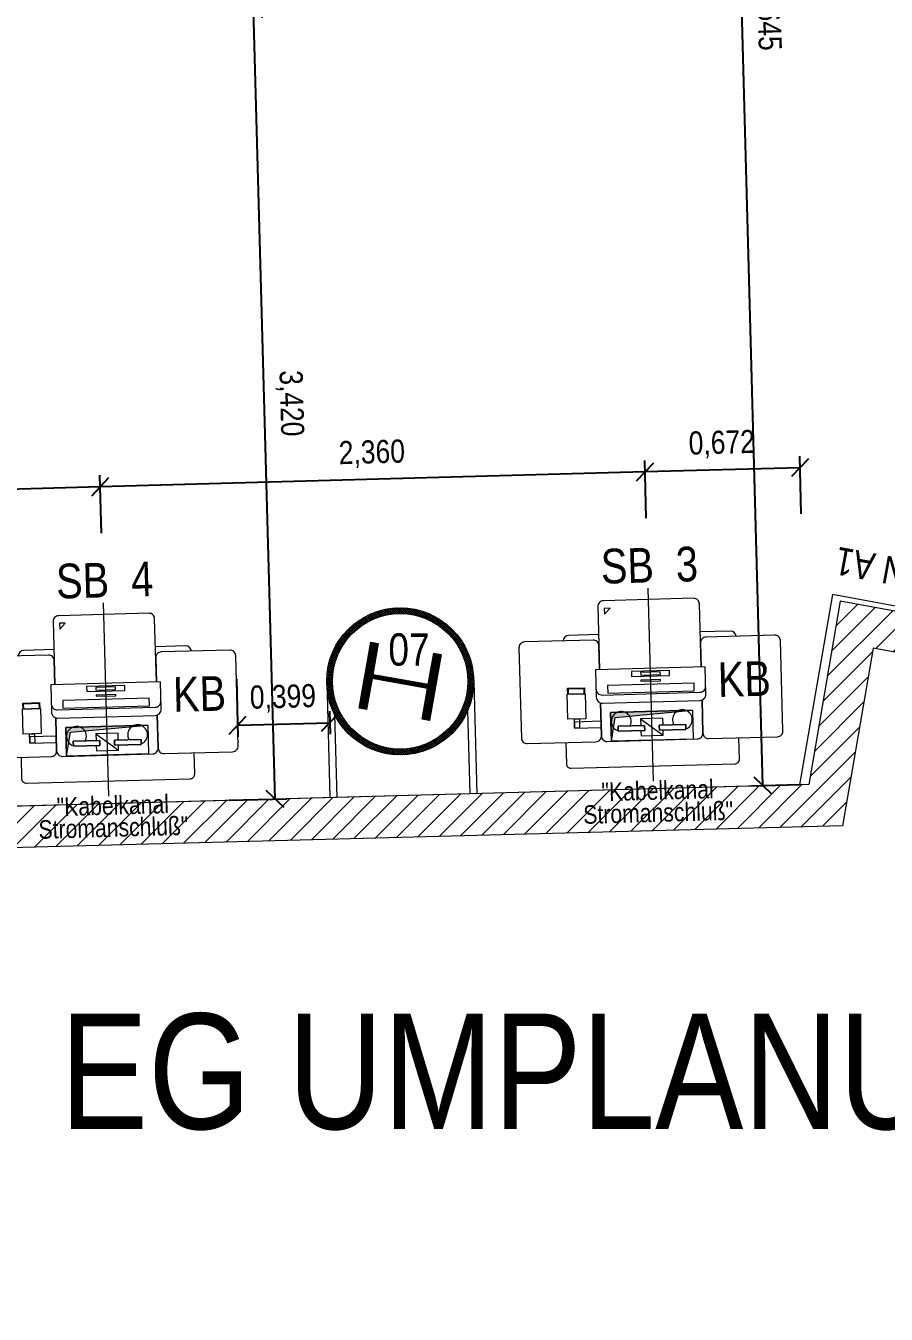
# Model space of a CAD drawing. Header units: millimetres. Extents: x 2027740 to 2136289, y -1533552 to -1491502.
# Drawn here: x 2097247 to 2100974, y -1513049 to -1507472 of the extents above; entities that cross this region are included whole.
import ezdxf
from ezdxf.enums import TextEntityAlignment as Align

# ---------------------------------------------------------------- set-up
doc = ezdxf.new("R2010")
doc.units = ezdxf.units.MM
doc.header["$MEASUREMENT"] = 0
doc.linetypes.add('AUSGEZOGEN', pattern=[0])
doc.linetypes.add('DGN Style 4', pattern=[5874.535883, 2935.433295, -1467.716648, 3.669292, -1467.716648])
for name, color, linetype, lineweight in [('01_Grundriss', 7, 'Continuous', 0), ('10_Einrichtung', 7, 'Continuous', 0), ('10_Einrichtung (Construction)', 7, 'Continuous', 0), ('11_Schraffur', 9, 'Continuous', 0), ('12_Deko', 7, 'Continuous', 0), ('12_Deko (Construction)', 7, 'Continuous', 0), ('13_Ladenbau', 94, 'Continuous', 0), ('99_Zeichenkopf', 7, 'Continuous', 0)]:
    doc.layers.add(name, color=color, linetype=linetype, lineweight=lineweight)
doc.layers.add('15_Flächen', color=6, linetype='Continuous', lineweight=0, plot=False)
doc.styles.add('Rossmann', font='ARIALN.TTF', dxfattribs={"height": 100})
doc.styles.add('Style-Arial Narrow', font='ARIALN.TTF')
doc.dimstyles.new('Rossmann', dxfattribs={"dimtxt": 100, "dimasz": 75, "dimexe": 50, "dimexo": 0.0625, "dimgap": 50, "dimtad": 1, "dimdec": 3, "dimlfac": 0.001, "dimzin": 3, "dimtxsty": 'Rossmann', "dimcen": 0, "dimadec": 3, "dimazin": 0, "dimtfac": 1, "dimtdec": 0, "dimtofl": 0, "dimtmove": 0, "dimatfit": 1, "dimfxl": 200, "dimfxlon": 1, "dimfrac": 2, "dimtolj": 1, "dimtzin": 3, "dimarcsym": 0})

# ---------------------------------------------------------------- blocks, each defined once
blk = doc.blocks.new('Klapprahmen A1')
at = {"layer": '12_Deko', "linetype": 'Continuous', "lineweight": 0}
h = blk.add_hatch(dxfattribs=at)
h.set_pattern_fill('HATCH', color=82, style=0, pattern_type=2)
h.set_pattern_definition([(45, (-71.429, 145.018), (-7.07107, 7.07107), [])])
h.paths.add_polyline_path([(-331.7, 145), (318.3, 145), (318.3, 95), (-331.7, 95)])
at = {"layer": '12_Deko', "color": 82, "linetype": 'Continuous', "lineweight": 13, "flags": 128}
blk.add_lwpolyline([(-331.7, 145), (318.3, 145), (318.3, 95), (-331.7, 95)], close=True, dxfattribs=at)
at = {"layer": '12_Deko (Construction)', "color": 82, "linetype": 'Continuous', "lineweight": 0, "style": 'Style-Arial Narrow'}
blk.add_text('KLAPPRAHMEN A1', height=120, dxfattribs=at).set_placement((-593, 35), align=Align.TOP_LEFT)
blk = doc.blocks.new('KRA1')
at = {"layer": '12_Deko', "color": 82, "linetype": 'Continuous', "lineweight": 13}
blk.add_blockref('Klapprahmen A1', (6.7, -145), dxfattribs=at)
blk = doc.blocks.new('_Oblique')
at = {"color": 0, "linetype": 'ByBlock', "lineweight": -2}
blk.add_line((0.5, 0.5), (-0.5, -0.5), dxfattribs=at)
blk = doc.blocks.new('*D871')
at = {"layer": '10_Einrichtung', "color": 0, "linetype": 'ByBlock', "lineweight": -2, "transparency": 16777216}
for p, q in [((2098159.2, -1510299.5), (2098166, -1510549.4)), ((2098562.2, -1510438.6), (2098564.9, -1510538.5))]:
    blk.add_line(p, q, dxfattribs=at)
at = {"layer": '10_Einrichtung', "color": 1, "lineweight": -2, "transparency": 16777216}
blk.add_line((2098164.7, -1510499.4), (2098563.5, -1510488.5), dxfattribs=at)
at = {"layer": 'Defpoints', "color": 0, "lineweight": 0, "transparency": 16777216}
for p in [(2098156.4, -1510198.1), (2098562.1, -1510438.5), (2098563.5, -1510488.5)]:
    blk.add_point(p, dxfattribs=at)
at = {"layer": '10_Einrichtung', "color": 1, "lineweight": -2, "transparency": 16777216, "xscale": 75, "yscale": 75, "zscale": 75}
for p, rotation in [((2098164.7, -1510499.4), 181.5693704292641), ((2098563.5, -1510488.5), 1.569370429264116)]:
    blk.add_blockref('_Oblique', p, dxfattribs=dict(at, rotation=rotation))
at = {"layer": '10_Einrichtung', "color": 0, "lineweight": 0, "transparency": 16777216, "insert": (2098361.1, -1510383.9), "char_height": 100, "attachment_point": 5, "rotation": 1.5694, "style": 'Style-Arial Narrow'}
blk.add_mtext('\\A1;0,399', dxfattribs=at)
blk = doc.blocks.new('SB Kasse 2023_2')
at = {"layer": '10_Einrichtung', "color": 1}
blk.add_line((237.6, 57.5), (-237.6, 57.5), dxfattribs=at)
at = {"layer": '10_Einrichtung', "color": 1, "flags": 128}
for points in [[(220, 57.5), (220, 330.3, 0.414214), (195.5, 354.8), (-195.5, 354.8, 0.414214), (-220, 330.3), (-220, 57.5)], [(-220, 57.5), (-220, 161.5, 0.414214), (-244.5, 186), (-542, 186, 0.414214), (-566.5, 161.5), (-566.5, -229.5, 0.414214), (-542, -254), (-244.5, -254, 0.414214), (-220, -229.5), (-220, -86.3)], [(-220, 209), (-350.5, 209, 0.396382), (-375, 186)], [(375, 186, 0.396382), (350.5, 209), (220, 209)], [(220, -86.3), (220, -229.5, 0.414214), (244.5, -254), (542, -254, 0.414214), (566.5, -229.5), (566.5, 161.5, 0.414214), (542, 186), (244.5, 186, 0.414214), (220, 161.5), (220, 57.5)], [(-237.6, -26.1, 0.414214), (-211.1, -52.6), (211.1, -52.6, 0.414214), (237.6, -26.1)], [(-220, -86.3), (-220, -229.5, 0.414214), (-195.5, -254), (195.5, -254, 0.414214), (220, -229.5), (220, -86.3)], [(-375, -254), (-375, -346, 0.414214), (-355, -366), (355, -366, 0.414214), (375, -346), (375, -254)]]:
    blk.add_lwpolyline(points, format="xyb", dxfattribs=at)
blk.add_lwpolyline([(237.6, -61.4), (237.6, 57.5), (-237.6, 57.5), (-237.6, -61.4, 0.414214), (-211.1, -87.8), (211.1, -87.8, 0.414214)], format="xyb", close=True, dxfattribs=at)
for points in [[(-82.5, 23.9), (82.5, 23.9), (82.5, 45.4), (-82.5, 45.4)], [(-42.5, 28.9), (42.5, 28.9), (42.5, 40.4), (-42.5, 40.4)], [(-42.5, 2.2), (42.5, 2.2), (42.5, 7.4), (-42.5, 7.4)], [(-285, -153.1), (-363.5, -153.1), (-363.5, -45), (-285, -45)], [(-288, -45), (-360.5, -45.2), (-360.5, -19), (-288, -18.8)], [(-291, -44.9), (-357.5, -45.1), (-357.5, -22), (-291, -21.8)], [(-187.5, -45.5), (187.5, -45.5), (187.5, -12), (-187.5, -12)], [(-335, -193), (-335, -153.1), (-313.5, -153.1), (-313.5, -193)], [(-220, -166.2), (-335, -166.2), (-335, -193), (-220, -193)], [(-31.9, -211.5), (-146.9, -211.5), (-146.9, -190), (-31.9, -190)], [(-31.9, -190), (-146.9, -190), (-146.9, -211.5), (-31.9, -211.5)], [(31.9, -211.5), (146.9, -211.5), (146.9, -190), (31.9, -190)], [(31.9, -190), (146.9, -190), (146.9, -211.5), (31.9, -211.5)]]:
    blk.add_lwpolyline(points, close=True, dxfattribs=at)
for points in [[(48, -190), (48, -159.9), (-48, -159.9), (-48, -190)], [(-48, -211.5), (-48, -233.9), (48, -233.9), (48, -211.5)]]:
    blk.add_lwpolyline(points, dxfattribs=at)
at = {"layer": '10_Einrichtung', "color": 1}
for centre, start, end in [((-132.4, -169.1), 330.8842, 250.3521), ((132.4, -169.1), 289.6479, 209.1158), ((132.4, -169.1), 260.4878, 279.5122)]:
    blk.add_arc(centre, 43, start, end, dxfattribs=at)
at = {"layer": '10_Einrichtung (Construction)', "color": 1, "linetype": 'DGN Style 4'}
blk.add_line((0, -431.5), (0, 404.8), dxfattribs=at)
at = {"layer": '10_Einrichtung (Construction)', "color": 1}
blk.add_line((-48, -159.9), (48, -233.9), dxfattribs=at)
at = {"layer": '10_Einrichtung (Construction)', "color": 1, "linetype": 'Continuous', "lineweight": 13}
blk.add_lwpolyline([(-177.5, -129), (-177.5, -254), (-158.1, -150.8), (177.5, -129)], close=True, dxfattribs=at)
at = {"layer": '10_Einrichtung (Construction)', "color": 1, "linetype": 'Continuous', "lineweight": 13, "flags": 128}
blk.add_lwpolyline([(-177.5, -129), (177.5, -129), (177.5, -254), (-177.5, -254)], close=True, dxfattribs=at)
at = {"layer": '10_Einrichtung (Construction)', "color": 1, "linetype": 'Continuous', "lineweight": 13, "extrusion": (0, 0, -1)}
blk.add_solid([(177.5, -129), (177.5, -254), (-177.5, -129), (158.1, -150.8)], dxfattribs=at)
at = {"layer": '10_Einrichtung', "color": 1, "linetype": 'Continuous', "lineweight": 0, "style": 'Style-Arial Narrow'}
blk.add_text('SB  4', height=150, dxfattribs=at).set_placement((8, 503.9), align=Align.MIDDLE_CENTER)
at = {"layer": '10_Einrichtung', "color": 1, "linetype": 'Continuous', "lineweight": 0, "insert": (16.7, -520.6), "char_height": 100, "attachment_point": 5, "line_spacing_factor": 0.72, "style": 'Rossmann'}
blk.add_mtext('\\H0.8x;\\C1;"Kabelkanal\\PStromanschluß"', dxfattribs=at)
blk = doc.blocks.new('*U874')
at = {"layer": '10_Einrichtung (Construction)', "color": 1, "linetype": 'Continuous'}
for p, q in [((12.4, 12.4), (-12.4, 12.4)), ((-12.4, 12.4), (-12.4, -12.4)), ((-12.4, -12.4), (12.4, 12.4))]:
    blk.add_line(p, q, dxfattribs=at)
blk = doc.blocks.new('SB-23_2')
at = {"layer": '10_Einrichtung', "color": 1}
blk.add_blockref('SB Kasse 2023_2', (0, 366), dxfattribs=at)
at = {"layer": '10_Einrichtung', "color": 1, "linetype": 'Continuous'}
blk.add_blockref('*U874', (-179.8, 675.7), dxfattribs=at)
blk = doc.blocks.new('SB Kasse 2023_3')
at = {"layer": '10_Einrichtung', "color": 1}
blk.add_line((237.6, 57.5), (-237.6, 57.5), dxfattribs=at)
at = {"layer": '10_Einrichtung', "color": 1, "flags": 128}
for points in [[(220, 57.5), (220, 330.3, 0.414214), (195.5, 354.8), (-195.5, 354.8, 0.414214), (-220, 330.3), (-220, 57.5)], [(-220, 57.5), (-220, 161.5, 0.414214), (-244.5, 186), (-542, 186, 0.414214), (-566.5, 161.5), (-566.5, -229.5, 0.414214), (-542, -254), (-244.5, -254, 0.414214), (-220, -229.5), (-220, -86.3)], [(-220, 209), (-350.5, 209, 0.396382), (-375, 186)], [(375, 186, 0.396382), (350.5, 209), (220, 209)], [(220, -86.3), (220, -229.5, 0.414214), (244.5, -254), (542, -254, 0.414214), (566.5, -229.5), (566.5, 161.5, 0.414214), (542, 186), (244.5, 186, 0.414214), (220, 161.5), (220, 57.5)], [(-237.6, -26.1, 0.414214), (-211.1, -52.6), (211.1, -52.6, 0.414214), (237.6, -26.1)], [(-220, -86.3), (-220, -229.5, 0.414214), (-195.5, -254), (195.5, -254, 0.414214), (220, -229.5), (220, -86.3)], [(-375, -254), (-375, -346, 0.414214), (-355, -366), (355, -366, 0.414214), (375, -346), (375, -254)]]:
    blk.add_lwpolyline(points, format="xyb", dxfattribs=at)
blk.add_lwpolyline([(237.6, -61.4), (237.6, 57.5), (-237.6, 57.5), (-237.6, -61.4, 0.414214), (-211.1, -87.8), (211.1, -87.8, 0.414214)], format="xyb", close=True, dxfattribs=at)
for points in [[(-82.5, 23.9), (82.5, 23.9), (82.5, 45.4), (-82.5, 45.4)], [(-42.5, 28.9), (42.5, 28.9), (42.5, 40.4), (-42.5, 40.4)], [(-42.5, 2.2), (42.5, 2.2), (42.5, 7.4), (-42.5, 7.4)], [(-285, -153.1), (-363.5, -153.1), (-363.5, -45), (-285, -45)], [(-288, -45), (-360.5, -45.2), (-360.5, -19), (-288, -18.8)], [(-291, -44.9), (-357.5, -45.1), (-357.5, -22), (-291, -21.8)], [(-187.5, -45.5), (187.5, -45.5), (187.5, -12), (-187.5, -12)], [(-335, -193), (-335, -153.1), (-313.5, -153.1), (-313.5, -193)], [(-220, -166.2), (-335, -166.2), (-335, -193), (-220, -193)], [(-31.9, -211.5), (-146.9, -211.5), (-146.9, -190), (-31.9, -190)], [(-31.9, -190), (-146.9, -190), (-146.9, -211.5), (-31.9, -211.5)], [(31.9, -211.5), (146.9, -211.5), (146.9, -190), (31.9, -190)], [(31.9, -190), (146.9, -190), (146.9, -211.5), (31.9, -211.5)]]:
    blk.add_lwpolyline(points, close=True, dxfattribs=at)
for points in [[(48, -190), (48, -159.9), (-48, -159.9), (-48, -190)], [(-48, -211.5), (-48, -233.9), (48, -233.9), (48, -211.5)]]:
    blk.add_lwpolyline(points, dxfattribs=at)
at = {"layer": '10_Einrichtung', "color": 1}
for centre, start, end in [((-132.4, -169.1), 330.8842, 250.3521), ((132.4, -169.1), 289.6479, 209.1158), ((132.4, -169.1), 260.4878, 279.5122)]:
    blk.add_arc(centre, 43, start, end, dxfattribs=at)
at = {"layer": '10_Einrichtung (Construction)', "color": 1, "linetype": 'DGN Style 4'}
blk.add_line((0, -431.5), (0, 404.8), dxfattribs=at)
at = {"layer": '10_Einrichtung (Construction)', "color": 1}
blk.add_line((-48, -159.9), (48, -233.9), dxfattribs=at)
at = {"layer": '10_Einrichtung (Construction)', "color": 1, "linetype": 'Continuous', "lineweight": 13}
blk.add_lwpolyline([(-177.5, -129), (-177.5, -254), (-158.1, -150.8), (177.5, -129)], close=True, dxfattribs=at)
at = {"layer": '10_Einrichtung (Construction)', "color": 1, "linetype": 'Continuous', "lineweight": 13, "flags": 128}
blk.add_lwpolyline([(-177.5, -129), (177.5, -129), (177.5, -254), (-177.5, -254)], close=True, dxfattribs=at)
at = {"layer": '10_Einrichtung (Construction)', "color": 1, "linetype": 'Continuous', "lineweight": 13, "extrusion": (0, 0, -1)}
blk.add_solid([(177.5, -129), (177.5, -254), (-177.5, -129), (158.1, -150.8)], dxfattribs=at)
at = {"layer": '10_Einrichtung', "color": 1, "linetype": 'Continuous', "lineweight": 0, "style": 'Style-Arial Narrow'}
blk.add_text('SB  3', height=150, dxfattribs=at).set_placement((8, 503.9), align=Align.MIDDLE_CENTER)
at = {"layer": '10_Einrichtung', "color": 1, "linetype": 'Continuous', "lineweight": 0, "insert": (16.7, -520.6), "char_height": 100, "attachment_point": 5, "line_spacing_factor": 0.72, "style": 'Rossmann'}
blk.add_mtext('\\H0.8x;\\C1;"Kabelkanal\\PStromanschluß"', dxfattribs=at)
blk = doc.blocks.new('*U877')
at = {"layer": '10_Einrichtung (Construction)', "color": 1, "linetype": 'Continuous'}
for p, q in [((12.4, 12.4), (-12.4, 12.4)), ((-12.4, 12.4), (-12.4, -12.4)), ((-12.4, -12.4), (12.4, 12.4))]:
    blk.add_line(p, q, dxfattribs=at)
blk = doc.blocks.new('SB-23_3')
at = {"layer": '10_Einrichtung', "color": 1}
blk.add_blockref('SB Kasse 2023_3', (0, 366), dxfattribs=at)
at = {"layer": '10_Einrichtung', "color": 1, "linetype": 'Continuous'}
blk.add_blockref('*U877', (-179.8, 675.7), dxfattribs=at)
at = {"layer": '10_Einrichtung (Construction)', "color": 1, "linetype": 'Continuous', "style": 'Style-Arial Narrow'}
blk.add_text('KB', height=150, dxfattribs=at).set_placement((405.2, 366), align=Align.MIDDLE_CENTER)
blk = doc.blocks.new('*D939')
at = {"layer": '13_Ladenbau', "color": 0, "linetype": 'ByBlock', "lineweight": -2, "transparency": 16777216}
for p, q in [((2099934.5, -1509603.2), (2099927.7, -1509353.3)), ((2100605.9, -1509584.8), (2100599, -1509334.9))]:
    blk.add_line(p, q, dxfattribs=at)
at = {"layer": '13_Ladenbau', "color": 0, "lineweight": -2, "transparency": 16777216}
blk.add_line((2100600.4, -1509384.9), (2099929, -1509403.3), dxfattribs=at)
at = {"layer": 'Defpoints', "color": 0, "lineweight": 0, "transparency": 16777216}
for p in [(2099929, -1509403.3), (2099966.6, -1510774.2), (2100638, -1510755.8)]:
    blk.add_point(p, dxfattribs=at)
at = {"layer": '13_Ladenbau', "color": 0, "lineweight": -2, "transparency": 16777216, "xscale": 75, "yscale": 75, "zscale": 75}
for p, rotation in [((2100600.4, -1509384.9), 1.569370429256916), ((2099929, -1509403.3), 181.5693704292568)]:
    blk.add_blockref('_Oblique', p, dxfattribs=dict(at, rotation=rotation))
at = {"layer": '13_Ladenbau', "color": 0, "transparency": 16777216, "insert": (2100261.7, -1509284), "char_height": 100, "attachment_point": 5, "rotation": 1.5694, "style": 'Style-Arial Narrow'}
blk.add_mtext('\\A1;0,672', dxfattribs=at)
blk = doc.blocks.new('*D935')
at = {"layer": '13_Ladenbau', "color": 0, "linetype": 'ByBlock', "lineweight": -2, "transparency": 16777216}
for p, q in [((2099934.5, -1509603.2), (2099927.7, -1509353.3)), ((2097575.2, -1509667.8), (2097568.3, -1509417.9))]:
    blk.add_line(p, q, dxfattribs=at)
at = {"layer": '13_Ladenbau', "color": 0, "lineweight": -2, "transparency": 16777216}
blk.add_line((2099929, -1509403.3), (2097569.7, -1509467.9), dxfattribs=at)
at = {"layer": 'Defpoints', "color": 0, "lineweight": 0, "transparency": 16777216}
for p in [(2097569.7, -1509467.9), (2097584.8, -1510020.3), (2099966.6, -1510774.2)]:
    blk.add_point(p, dxfattribs=at)
at = {"layer": '13_Ladenbau', "color": 0, "lineweight": -2, "transparency": 16777216, "xscale": 75, "yscale": 75, "zscale": 75}
for p, rotation in [((2099929, -1509403.3), 1.569370429256916), ((2097569.7, -1509467.9), 181.5693704292568)]:
    blk.add_blockref('_Oblique', p, dxfattribs=dict(at, rotation=rotation))
at = {"layer": '13_Ladenbau', "color": 0, "transparency": 16777216, "insert": (2098746.3, -1509325.5), "char_height": 100, "attachment_point": 5, "rotation": 1.5694, "style": 'Style-Arial Narrow'}
blk.add_mtext('\\A1;2,360', dxfattribs=at)
blk = doc.blocks.new('*D936')
at = {"layer": '13_Ladenbau', "color": 0, "linetype": 'ByBlock', "lineweight": -2, "transparency": 16777216}
for p, q in [((2096043.7, -1509709.8), (2096036.9, -1509459.9)), ((2097575.2, -1509667.8), (2097568.3, -1509417.9))]:
    blk.add_line(p, q, dxfattribs=at)
at = {"layer": '13_Ladenbau', "color": 0, "lineweight": -2, "transparency": 16777216}
blk.add_line((2097569.7, -1509467.9), (2096038.2, -1509509.9), dxfattribs=at)
at = {"layer": 'Defpoints', "color": 0, "lineweight": 0, "transparency": 16777216}
for p in [(2096038.2, -1509509.9), (2097584.8, -1510020.3), (2096053.4, -1510062.3)]:
    blk.add_point(p, dxfattribs=at)
at = {"layer": '13_Ladenbau', "color": 0, "lineweight": -2, "transparency": 16777216, "xscale": 75, "yscale": 75, "zscale": 75}
for p, rotation in [((2097569.7, -1509467.9), 1.569370429256916), ((2096038.2, -1509509.9), 181.5693704292568)]:
    blk.add_blockref('_Oblique', p, dxfattribs=dict(at, rotation=rotation))
at = {"layer": '13_Ladenbau', "color": 0, "transparency": 16777216, "insert": (2096800.9, -1509378.8), "char_height": 100, "attachment_point": 5, "rotation": 1.5694, "style": 'Style-Arial Narrow'}
blk.add_mtext('\\A1;1,532', dxfattribs=at)
blk = doc.blocks.new('*D970')
at = {"layer": '13_Ladenbau', "color": 0, "linetype": 'ByBlock', "lineweight": -2, "transparency": 16777216}
for p, q in [((2100416.6, -1504114.3), (2100208.1, -1504120)), ((2100598.6, -1510756.9), (2100390.1, -1510762.6))]:
    blk.add_line(p, q, dxfattribs=at)
at = {"layer": '13_Ladenbau', "color": 0, "linetype": 'Continuous', "lineweight": -2, "transparency": 16777216}
blk.add_line((2100440.1, -1510761.2), (2100258.1, -1504118.6), dxfattribs=at)
at = {"layer": 'Defpoints', "color": 0, "linetype": 'Continuous', "lineweight": 0, "transparency": 16777216}
for p in [(2100416.7, -1504114.3), (2100258.1, -1504118.6), (2100598.6, -1510756.9)]:
    blk.add_point(p, dxfattribs=at)
at = {"layer": '13_Ladenbau', "color": 0, "linetype": 'Continuous', "lineweight": -2, "transparency": 16777216, "xscale": 75, "yscale": 75, "zscale": 75}
for p, rotation in [((2100258.1, -1504118.6), 91.56937042925037), ((2100440.1, -1510761.2), 271.5693704292504)]:
    blk.add_blockref('_Oblique', p, dxfattribs=dict(at, rotation=rotation))
at = {"layer": '13_Ladenbau', "color": 0, "linetype": 'Continuous', "lineweight": 0, "transparency": 16777216, "insert": (2100459.1, -1507436.9), "char_height": 100, "attachment_point": 5, "rotation": 271.5694, "style": 'Style-Arial Narrow'}
blk.add_mtext('\\A1;6,645', dxfattribs=at)
blk = doc.blocks.new('*D971')
at = {"layer": '13_Ladenbau', "color": 0, "linetype": 'ByBlock', "lineweight": -2, "transparency": 16777216}
for p, q in [((2098033.9, -1507405.6), (2098283.8, -1507398.7)), ((2098127.6, -1510824.6), (2098377.5, -1510817.7))]:
    blk.add_line(p, q, dxfattribs=at)
at = {"layer": '13_Ladenbau', "color": 0, "linetype": 'Continuous', "lineweight": -2, "transparency": 16777216}
blk.add_line((2098327.5, -1510819.1), (2098233.8, -1507400.1), dxfattribs=at)
at = {"layer": 'Defpoints', "color": 0, "linetype": 'Continuous', "lineweight": 0, "transparency": 16777216}
for p in [(2098233.8, -1507400.1), (2096423, -1507449.7), (2096516.6, -1510868.7)]:
    blk.add_point(p, dxfattribs=at)
at = {"layer": '13_Ladenbau', "color": 0, "linetype": 'Continuous', "lineweight": -2, "transparency": 16777216, "xscale": 75, "yscale": 75, "zscale": 75}
for p, rotation in [((2098233.8, -1507400.1), 91.56937042968653), ((2098327.5, -1510819.1), 271.5693704296866)]:
    blk.add_blockref('_Oblique', p, dxfattribs=dict(at, rotation=rotation))
at = {"layer": '13_Ladenbau', "color": 0, "linetype": 'Continuous', "lineweight": 0, "transparency": 16777216, "insert": (2098390.7, -1509106.6), "char_height": 100, "attachment_point": 5, "rotation": 271.5694, "style": 'Style-Arial Narrow'}
blk.add_mtext('\\A1;3,420', dxfattribs=at)

msp = doc.modelspace()

# ---------------------------------------------------------------- hatches: boundary and pattern name
at = {"layer": '11_Schraffur', "linetype": 'AUSGEZOGEN', "ltscale": 10}
h = msp.add_hatch(dxfattribs=at)
h.set_pattern_fill('ANSI31', color=256, pattern_type=2)
h.set_pattern_definition([(45, (1922704.425, -1372376.4), (-44.90128, 44.90128), [])])
h.paths.add_polyline_path([(2086495.8059, -1512012.1881), (2085680.4686, -1517269.6664), (2081425.2555, -1516914.6143), (2082017.1994, -1514073.6274), (2081723.5068, -1514012.434), (2080737.0505, -1518746.8515), (2063360.4283, -1518155.1717), (2063360.4283, -1516317.6197), (2055225.4283, -1516317.6197), (2055086.7993, -1507166.4714), (2057717.1995, -1507110.1787), (2057714.5251, -1506985.2073), (2057589.5537, -1506987.8818), (2057563.5362, -1505772.1602), (2057463.5591, -1505774.2998), (2057468.6085, -1506010.2457), (2056973.7219, -1506020.8367), (2056975.8615, -1506120.8138), (2057470.7481, -1506110.2228), (2057489.5766, -1506990.0214), (2055090.126, -1507041.3716), (2055071.2975, -1506161.5731), (2056291.0183, -1506135.47), (2056288.8787, -1506035.4929), (2055069.158, -1506061.596), (2055043.1619, -1504846.8741), (2057442.6125, -1504795.5239), (2057446.2284, -1504964.4852), (2057546.2055, -1504962.3456), (2057532.4051, -1504317.4932), (2057432.428, -1504319.6328), (2057440.4729, -1504695.5468), (2055041.0223, -1504746.897), (2054992.4535, -1502477.4166), (2057391.9041, -1502426.0664), (2057412.3586, -1503381.8476), (2057512.3358, -1503379.708), (2057490.3835, -1502353.9428), (2057645.348, -1502350.6265), (2057642.5666, -1502220.6562), (2057487.6021, -1502223.9726), (2057484.3927, -1502074.0069), (2057384.4156, -1502076.1465), (2057389.2296, -1502301.095), (2054989.7791, -1502352.4452), (2054965.6016, -1501222.7039), (2054855.6268, -1501225.0575), (2054804.3836, -1498830.6057), (2055564.2096, -1498814.3448), (2055557.1489, -1498484.4204), (2056456.9429, -1498465.164), (2056451.5939, -1498215.2213), (2053682.4258, -1498274.4838), (2053690.9435, -1498518.2836), (2053812.9908, -1498515.4376), (2053824.0476, -1498831.9143), (2054514.0292, -1498817.1482), (2054892.2989, -1516492.6197), (2062955.4283, -1516492.6197), (2062955.4283, -1518421.5436), (2080983.3715, -1519035.4011), (2081389.2913, -1517087.2216), (2085916.0799, -1517464.9338), (2086337.2888, -1514755.6958), (2088861.9587, -1515148.2096), (2089220.7197, -1512840.6395), (2092292.9249, -1513428.7561), (2092614.5232, -1511150.694), (2100784.748, -1510934.4296), (2100916.9338, -1510165.7383), (2106372.748, -1511176.0985), (2106408.7709, -1511004.9872), (2100774.4768, -1509962.0919), (2100637.9707, -1510755.8057), (2092446.7045, -1510980.2262), (2092417.4768, -1511217.0547), (2092428.2323, -1511218.3821), (2092172.6212, -1513029.0195), (2088439.334, -1512314.351), (2088320.7585, -1512295.9159), (2088259.3082, -1512691.1675), (2088924.281, -1512794.5517), (2088611.6077, -1514805.6831), (2086383.3765, -1514459.257), (2086696.0498, -1512448.1257), (2087267.1504, -1512536.9154), (2087328.6007, -1512141.6638)], flags=17)
h = msp.add_hatch(dxfattribs=at)
h.set_pattern_fill('ANSI31', color=256, scale=0.1, pattern_type=2)
h.set_pattern_definition([(45, (1922704.912, -1372376.327), (-2.24506403, 2.24506403), [])])
h.paths.add_polyline_path([(2094268.799, -1501684.1296), (2094402.4866, -1501707.7023), (2094360.1165, -1501947.9954), (2094226.4288, -1501924.4227), (2094220.6984, -1501956.9213), (2094506.2927, -1502007.2793), (2094512.0231, -1501974.7807), (2094378.3354, -1501951.2079), (2094420.7056, -1501710.9148), (2094554.3932, -1501734.4876), (2094560.1236, -1501701.9889), (2094274.5294, -1501651.6309)], flags=17)
h.paths.add_polyline_path([(2098723.453, -1510431.2255), (2098747.0258, -1510297.5378), (2098987.3189, -1510339.908), (2098963.7461, -1510473.5956), (2098996.2448, -1510479.326), (2099046.6027, -1510193.7318), (2099014.1041, -1510188.0014), (2098990.5313, -1510321.689), (2098750.2382, -1510279.3189), (2098773.811, -1510145.6312), (2098741.3123, -1510139.9008), (2098690.9544, -1510425.4951)], flags=17)
h.paths.add_polyline_path([(2093431.0133, -1506678.2541), (2093564.701, -1506701.8268), (2093522.3308, -1506942.1199), (2093388.6432, -1506918.5472), (2093382.9128, -1506951.0458), (2093668.507, -1507001.4038), (2093674.2374, -1506968.9051), (2093540.5498, -1506945.3324), (2093582.9199, -1506705.0393), (2093716.6076, -1506728.6121), (2093722.338, -1506696.1134), (2093436.7437, -1506645.7554)], flags=17)
h.paths.add_polyline_path([(2099310.8284, -1506963.3321), (2099334.4012, -1506829.6445), (2099574.6943, -1506872.0146), (2099551.1215, -1507005.7023), (2099583.6202, -1507011.4326), (2099633.9781, -1506725.8384), (2099601.4795, -1506720.108), (2099577.9068, -1506853.7957), (2099337.6137, -1506811.4255), (2099361.1864, -1506677.7379), (2099328.6877, -1506672.0075), (2099278.3298, -1506957.6017)], flags=17)
h.paths.add_polyline_path([(2101605.9877, -1506703.3743), (2101739.6754, -1506726.947), (2101697.3052, -1506967.2401), (2101563.6175, -1506943.6673), (2101557.8872, -1506976.166), (2101843.4814, -1507026.524), (2101849.2118, -1506994.0253), (2101715.5241, -1506970.4526), (2101757.8943, -1506730.1595), (2101891.5819, -1506753.7322), (2101897.3123, -1506721.2336), (2101611.7181, -1506670.8756)], flags=17)
h.paths.add_polyline_path([(2102470.1215, -1501700.0423), (2102603.8092, -1501723.615), (2102561.439, -1501963.9081), (2102427.7514, -1501940.3354), (2102422.021, -1501972.834), (2102707.6152, -1502023.192), (2102713.3456, -1501990.6933), (2102579.658, -1501967.1206), (2102622.0281, -1501726.8275), (2102755.7158, -1501750.4002), (2102761.4462, -1501717.9016), (2102475.8519, -1501667.5436)], flags=17)
h.paths.add_polyline_path([(2100097.121, -1501931.6136), (2100120.6937, -1501797.9259), (2100360.9868, -1501840.2961), (2100337.4141, -1501973.9838), (2100369.9127, -1501979.7141), (2100420.2707, -1501694.1199), (2100387.772, -1501688.3895), (2100364.1993, -1501822.0772), (2100123.9062, -1501779.707), (2100147.4789, -1501646.0194), (2100114.9803, -1501640.289), (2100064.6223, -1501925.8832)], flags=17)
h = msp.add_hatch(dxfattribs=at)
h.set_pattern_fill('ANSI37', color=256, scale=0.1, pattern_type=2)
h.set_pattern_definition([(45, (1922704.468, -1372376.924), (-4.49012806, 4.49012806), []), (135, (1922704.468, -1372376.924), (-4.49012806, -4.49012806), [])])
edge = h.paths.add_edge_path(flags=17)
edge.add_arc((2098868.7785, -1510309.6134), 318.3099, 0, 360)
edge = h.paths.add_edge_path()
edge.add_arc((2098868.7785, -1510309.6134), 293.3099, 0, 360)

# ---------------------------------------------------------------- linework, layer by layer
at = {"layer": '01_Grundriss', "linetype": 'AUSGEZOGEN', "ltscale": 10}
for p, q in [((2100774.4768, -1509962.0919), (2100637.9707, -1510755.8057)), ((2106408.7709, -1511004.9872), (2100774.4768, -1509962.0919)), ((2100916.9338, -1510165.7383), (2100784.748, -1510934.4296)), ((2106372.748, -1511176.0985), (2100916.9338, -1510165.7383)), ((2100637.9707, -1510755.8057), (2092446.7045, -1510980.2262)), ((2100784.748, -1510934.4296), (2092614.5232, -1511150.694))]:
    msp.add_line(p, q, dxfattribs=at)
at = {"layer": '01_Grundriss', "linetype": 'AUSGEZOGEN', "ltscale": 10, "flags": 128}
msp.add_lwpolyline([(2098690.9544, -1510425.4951), (2098741.3123, -1510139.9008), (2098773.811, -1510145.6312), (2098750.2382, -1510279.3189), (2098990.5313, -1510321.689), (2099014.1041, -1510188.0014), (2099046.6027, -1510193.7318), (2098996.2448, -1510479.326), (2098963.7461, -1510473.5956), (2098987.3189, -1510339.908), (2098747.0258, -1510297.5378), (2098723.453, -1510431.2255)], close=True, dxfattribs=at)
at = {"layer": '01_Grundriss', "linetype": 'AUSGEZOGEN', "ltscale": 10}
for radius in [318.3099, 293.3099]:
    msp.add_circle((2098868.7785, -1510309.6134), radius, dxfattribs=at)
at = {"layer": '10_Einrichtung'}
for p, q in [((2098550.4687, -1510309.6134), (2098564.2498, -1510812.6205)), ((2099187.0884, -1510309.6134), (2099200.3921, -1510795.1918)), ((2098584.3977, -1510452.6125), (2098594.2386, -1510811.7989)), ((2099160.5625, -1510436.827), (2099170.4033, -1510796.0134))]:
    msp.add_line(p, q, dxfattribs=at)
at = {"layer": '15_Flächen', "linetype": 'AUSGEZOGEN', "ltscale": 10, "flags": 128}
msp.add_lwpolyline([(2063518.2363, -1498747.0007), (2069416.2347, -1498747.0007), (2069416.2347, -1497552.0007), (2086188.2347, -1497552.0007), (2086188.2347, -1498737.0007), (2094348.2347, -1498737.0007), (2094490.7314, -1497787.6353), (2108337.2777, -1497675.5442), (2108338.0062, -1497765.5413), (2109517.9676, -1497755.9892), (2109508.3603, -1497805.0575), (2109547.615, -1497812.7433), (2108805.7428, -1501601.7995), (2108766.4882, -1501594.1137), (2108756.8809, -1501643.182), (2107891.7578, -1501473.7966), (2107780.5881, -1502052.9736), (2107765.8571, -1502050.146), (2107762.6687, -1502066.757), (2107762.6687, -1502066.757), (2107551.5231, -1502026.2288), (2107517.1505, -1502019.6312), (2107517.1505, -1502019.6312), (2106749.1698, -1501872.2218), (2106546.6419, -1502927.3614), (2106495.5741, -1502917.5593), (2106064.4675, -1505163.5593), (2106115.5353, -1505173.3614), (2105970.73, -1505927.7748), (2105970.73, -1505927.7748), (2105970.73, -1505927.7748), (2105970.73, -1505927.7748), (2105925.3788, -1506164.0476), (2106938.8777, -1506358.5828), (2106935.6894, -1506375.1937), (2106950.4205, -1506378.0213), (2106843.9162, -1506932.8923), (2107683.5883, -1507094.0624), (2107674.1631, -1507143.1661), (2107713.446, -1507150.7062), (2107014.288, -1510793.2134), (2106975.0051, -1510785.6733), (2106965.5799, -1510834.777), (2106437.4116, -1510724.1616), (2106384.1156, -1510978.6405), (2100740.5785, -1509934.0344), (2100598.6456, -1510756.8831), (2092446.7045, -1510980.2262), (2092417.4768, -1511217.0547), (2092428.2323, -1511218.3821), (2092261.6635, -1512398.2829), (2091681.6913, -1512316.4071), (2091593.672, -1512918.1904), (2086495.8059, -1512012.1881), (2085680.4686, -1517269.6664), (2081425.2555, -1516914.6143), (2082017.1994, -1514073.6274), (2081723.5068, -1514012.434), (2081595.0066, -1514629.1601), (2063839.6788, -1514684.447), (2063626.0077, -1505861.1845), (2063730.9957, -1505861.1845), (2063725.0883, -1505469.6388), (2063620.1004, -1505471.2292)], close=True, dxfattribs=at)

# ---------------------------------------------------------------- block references
at = {"layer": '10_Einrichtung', "color": 1}
for name, p, rotation in [('SB-23_3', (2099963.9205, -1510676.233), 1.569370429264774), ('SB-23_2', (2097604.5551, -1510740.8738), 1.569370429264118)]:
    msp.add_blockref(name, p, dxfattribs=dict(at, rotation=rotation))
at = {"layer": '12_Deko', "color": 82, "linetype": 'Continuous', "lineweight": 13, "true_color": 0x32cd32, "rotation": 169.5199764266716}
msp.add_blockref('KRA1', (2101372.8694, -1510072.8191), dxfattribs=at)

# ---------------------------------------------------------------- texts
at = {"layer": '01_Grundriss', "linetype": 'Continuous', "style": 'Style-Arial Narrow'}
msp.add_text('07', height=140, dxfattribs=at).set_placement((2098906.9508, -1510171.8943), align=Align.MIDDLE_CENTER)
at = {"layer": '10_Einrichtung (Construction)', "color": 1, "linetype": 'Continuous', "lineweight": 0, "style": 'Style-Arial Narrow'}
msp.add_text('KB', height=150, rotation=1.5693704, dxfattribs=at).set_placement((2097999.6213, -1510363.9418), align=Align.MIDDLE_CENTER)
at = {"layer": '99_Zeichenkopf', "color": 1, "linetype": 'Continuous', "lineweight": 30, "insert": (2099718.072, -1512000.9003), "char_height": 5000, "attachment_point": 5, "style": 'Rossmann'}
msp.add_mtext('\\H0.1x;\\C1;EG UMPLANUNG', dxfattribs=at)

# ---------------------------------------------------------------- dimensions: what is measured, and where the dimension line sits
at = {"layer": '10_Einrichtung', "color": 1, "lineweight": 0}
dim = msp.add_linear_dim(base=(2098563.5189, -1510488.4821), p1=(2098156.3958, -1510198.0567), p2=(2098562.1496, -1510438.5009), angle=1.5693704, dimstyle='Rossmann', override={"dimtxsty": 'Style-Arial Narrow', "dimblk": 'Oblique', "dimclrd": 1, "dimtdec": 3, "dimfrac": 0}, dxfattribs=at)
dim.commit()
dim.dimension.update_dxf_attribs({"geometry": '*D871', "text_midpoint": (2098361.0703, -1510383.8919)})
at = {"layer": '13_Ladenbau', "color": 94, "linetype": 'Continuous', "lineweight": 0}
for base, p1, p2, picture, middle in [((2100258.0783, -1504118.6215), (2100598.6456, -1510756.8831), (2100416.6545, -1504114.2769), '*D970', (2100459.128, -1507436.9094)), ((2098233.8097, -1507400.0975), (2096516.6401, -1510868.72), (2096422.9677, -1507449.7101), '*D971', (2098390.7001, -1509106.5872))]:
    dim = msp.add_linear_dim(base=base, p1=p1, p2=p2, angle=91.5693704, dimstyle='Rossmann', override={"dimtxsty": 'Style-Arial Narrow', "dimblk": 'Oblique', "dimtdec": 3, "dimfrac": 0}, dxfattribs=at)
    dim.commit()
    dim.dimension.update_dxf_attribs({"geometry": picture, "text_midpoint": middle})
at = {"layer": '13_Ladenbau'}
for base, p1, p2, picture, middle in [((2099929.0444, -1509403.268), (2100637.9707, -1510755.8057), (2099966.6046, -1510774.1995), '*D939', (2100261.7123, -1509284.0169)), ((2097569.679, -1509467.9088), (2099966.6046, -1510774.1995), (2097584.8144, -1510020.3441), '*D935', (2098746.3465, -1509325.5342)), ((2096038.2372, -1509509.8665), (2097584.8144, -1510020.3441), (2096053.3726, -1510062.3019), '*D936', (2096800.9429, -1509378.8335))]:
    dim = msp.add_linear_dim(base=base, p1=p1, p2=p2, angle=181.5693704, dimstyle='Rossmann', override={"dimtxsty": 'Style-Arial Narrow', "dimblk": 'Oblique', "dimtdec": 3, "dimfrac": 0}, dxfattribs=at)
    dim.commit()
    dim.dimension.update_dxf_attribs({"geometry": picture, "text_midpoint": middle})

doc.saveas('drawing.dxf')
